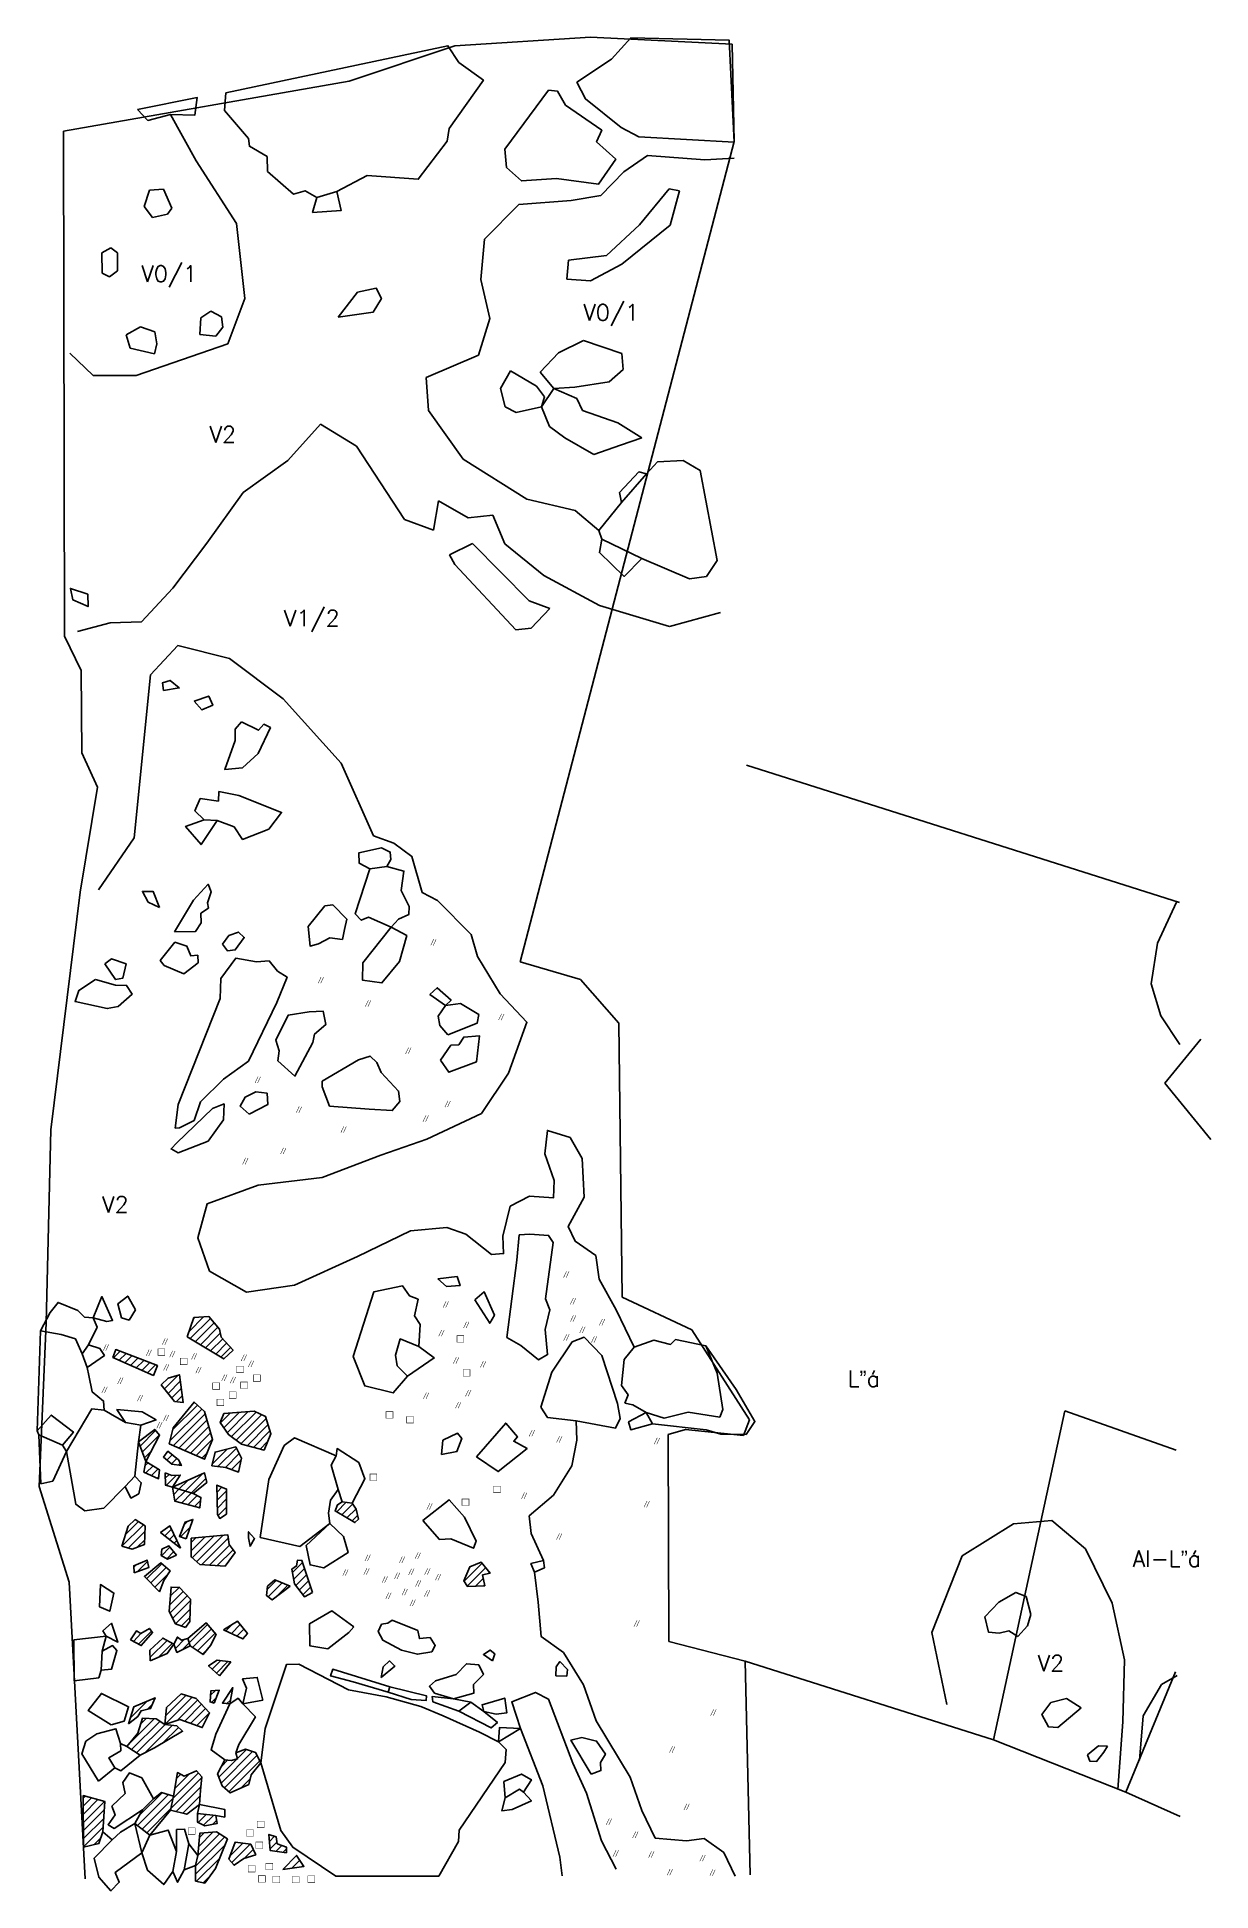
# Model space of a CAD drawing. Header units: metres. Extents: x 3.84 to 6.37, y -19.03 to -15.03.
import ezdxf

# ---------------------------------------------------------------- set-up
doc = ezdxf.new("R2010")
doc.units = ezdxf.units.M
doc.header["$LTSCALE"] = 25
doc.header["$MEASUREMENT"] = 0
doc.linetypes.add('GESTRICHELT', pattern=[0.75, 0.5, -0.25])
doc.linetypes.add('STRICHPUNKTX2', pattern=[2, 1, -0.5, 0, -0.5])
doc.layers.get('0').update_dxf_attribs({"linetype": 'CONTINUOUS'})
for name, color, linetype in [('BEFUND', 1, 'CONTINUOUS'), ('BEFUND_UNSICHER', 1, 'GESTRICHELT'), ('BEFUNDSCHRAFF', 1, 'CONTINUOUS'), ('FEUER', 1, 'CONTINUOUS'), ('GRABUNGSGRENZE', 3, 'STRICHPUNKTX2'), ('STEINE', 4, 'CONTINUOUS')]:
    doc.layers.add(name, color=color, linetype=linetype)
doc.styles.get("Standard").update_dxf_attribs({"font": 'txt.shx'})

# ---------------------------------------------------------------- blocks, each defined once
blk = doc.blocks.new('*X3')
at = {"color": 0}
for p, q in [((416.84, -1782.26), (419.95, -1779.16)), ((417.04, -1783.83), (421.42, -1779.45)), ((417.75, -1779.59), (418.06, -1779.28)), ((418.14, -1784.5), (422.23, -1780.4)), ((419.25, -1785.16), (423.05, -1781.36)), ((420.35, -1785.82), (423.55, -1782.62)), ((400.55, -1787.95), (401.94, -1786.56)), ((401.77, -1788.49), (403.22, -1787.05)), ((421.45, -1786.49), (424.06, -1783.88)), ((422.56, -1787.15), (424.9, -1784.81)), ((423.66, -1787.81), (425.75, -1785.73)), ((402.99, -1789.04), (404.49, -1787.54)), ((404.21, -1789.59), (405.77, -1788.03)), ((405.43, -1790.13), (407.05, -1788.52)), ((406.65, -1790.68), (408.33, -1789.01)), ((407.88, -1791.23), (409.6, -1789.5)), ((409.1, -1791.77), (409.14, -1791.73)), ((411.5, -1794.67), (414.49, -1791.69)), ((412.3, -1795.64), (414.91, -1793.03)), ((413.09, -1796.62), (415.13, -1794.58)), ((412.72, -1805.83), (419.54, -1799.01)), ((413.27, -1803.51), (418.61, -1798.17)), ((414.07, -1797.41), (415.35, -1796.13)), ((413.44, -1806.87), (420.28, -1800.04)), ((414.67, -1807.41), (420.67, -1801.41)), ((415.9, -1807.96), (421.07, -1802.78)), ((423.6, -1802.01), (425.78, -1799.84)), ((424.31, -1803.07), (427.69, -1799.7)), ((425.02, -1804.13), (429.59, -1799.56)), ((425.92, -1805), (431.25, -1799.67)), ((426.94, -1805.75), (432.47, -1800.22)), ((427.95, -1806.5), (433.41, -1801.05)), ((429.31, -1806.92), (433.83, -1802.39)), ((406.24, -1807), (409.61, -1803.63)), ((406.74, -1808.27), (410.44, -1804.57)), ((417.12, -1808.5), (421.47, -1804.15)), ((418.35, -1809.04), (421.87, -1805.52)), ((430.71, -1807.28), (434.26, -1803.74)), ((432.12, -1807.64), (433.76, -1806)), ((407.23, -1809.55), (408.67, -1808.11)), ((407.36, -1811.19), (407.97, -1810.58)), ((412.05, -1810.03), (413.2, -1808.88)), ((413, -1810.85), (414.17, -1809.68)), ((414.5, -1811.12), (414.91, -1810.71)), ((419.58, -1809.58), (420.72, -1808.44)), ((421.77, -1810.92), (425.06, -1807.63)), ((422.38, -1808.54), (422.69, -1808.24)), ((423.05, -1811.41), (427.01, -1807.45)), ((424.64, -1811.59), (427.6, -1808.62)), ((425.94, -1812.05), (428.02, -1809.98)), ((407.51, -1812.8), (409.06, -1811.25)), ((408.73, -1813.35), (410.16, -1811.92)), ((409.95, -1813.9), (410.29, -1813.56)), ((411.69, -1813.93), (412.51, -1813.11)), ((411.93, -1815.46), (414.08, -1813.3)), ((414.64, -1816.28), (416.52, -1814.4)), ((415.99, -1816.7), (419.7, -1812.99)), ((417.34, -1817.11), (420.44, -1814.02)), ((427.23, -1812.53), (427.52, -1812.24)), ((413.25, -1815.9), (413.29, -1815.87)), ((413.29, -1815.87), (413.34, -1815.81)), ((413.51, -1817.41), (414.64, -1816.28)), ((413.78, -1818.91), (415.99, -1816.7)), ((415.18, -1819.28), (417.34, -1817.11)), ((416.58, -1819.65), (418.56, -1817.67)), ((417.97, -1820.02), (419.29, -1818.7)), ((422.84, -1816.92), (423.89, -1815.87)), ((422.87, -1818.65), (424.9, -1816.63)), ((422.91, -1820.39), (424.89, -1818.41)), ((423.08, -1821.99), (424.88, -1820.19)), ((448.64, -1821.18), (450.69, -1819.13)), ((449.75, -1821.83), (452.12, -1819.47)), ((450.86, -1822.49), (452.82, -1820.53)), ((451.97, -1823.15), (453.16, -1821.96)), ((402.33, -1828.59), (406.96, -1823.96)), ((403.15, -1826.01), (405.88, -1823.27)), ((403.69, -1829), (407.32, -1825.37)), ((411.61, -1826.38), (413.05, -1824.94)), ((412.6, -1827.16), (413.61, -1826.15)), ((414.96, -1826.56), (417.09, -1824.44)), ((415.72, -1824.04), (416.54, -1823.22)), ((417.26, -1829.57), (420.21, -1826.62)), ((417.28, -1827.78), (418.26, -1826.8)), ((417.48, -1831.11), (422.16, -1826.44)), ((418.43, -1831.93), (424.11, -1826.26)), ((419.57, -1832.56), (425.27, -1826.87)), ((405.63, -1828.83), (407.25, -1827.21)), ((410.89, -1830.64), (412.7, -1828.83)), ((412.01, -1831.29), (413.49, -1829.81)), ((413.58, -1827.95), (414.17, -1827.36)), ((414.57, -1828.73), (414.73, -1828.56)), ((421.23, -1832.67), (425.53, -1828.37)), ((422.9, -1832.77), (426.3, -1829.37)), ((404.9, -1833.09), (405.38, -1832.61)), ((405.71, -1834.06), (407.85, -1831.91)), ((407.66, -1835.64), (410.93, -1832.36)), ((408.54, -1836.52), (411.89, -1833.17)), ((409.43, -1837.4), (412.32, -1834.52)), ((424.56, -1832.88), (424.66, -1832.78)), ((439.11, -1834.24), (441.26, -1832.08)), ((439.36, -1835.76), (441.71, -1833.41)), ((439.8, -1837.09), (442.15, -1834.73)), ((476.1, -1836.14), (479.98, -1832.26)), ((476.8, -1837.21), (480.76, -1833.25)), ((477.23, -1833.24), (477.55, -1832.93)), ((481.24, -1834.54), (481.54, -1834.23)), ((410.32, -1838.28), (410.6, -1838)), ((412.61, -1841.29), (415.56, -1838.34)), ((412.77, -1839.36), (414.66, -1837.48)), ((412.93, -1837.43), (412.98, -1837.39)), ((433.64, -1837.94), (435.61, -1835.97)), ((433.85, -1839.5), (436.87, -1836.48)), ((435.62, -1839.5), (438.13, -1836.99)), ((440.58, -1838.08), (442.6, -1836.05)), ((441.35, -1839.07), (443.04, -1837.38)), ((478.58, -1837.19), (480.24, -1835.53)), ((480.4, -1837.14), (480.56, -1836.98)), ((412.66, -1843.01), (416.41, -1839.26)), ((413.27, -1844.17), (417.11, -1840.33)), ((413.88, -1845.33), (417.06, -1842.15)), ((405.94, -1849.73), (408.75, -1846.92)), ((415.19, -1845.78), (417, -1843.97)), ((416.83, -1849.45), (420.8, -1845.47)), ((417.58, -1850.47), (421.62, -1846.42)), ((424.73, -1846.85), (426.05, -1845.53)), ((425.93, -1847.42), (427.84, -1845.51)), ((427.13, -1847.99), (428.63, -1846.48)), ((404.8, -1849.11), (406.52, -1847.38)), ((408.42, -1852.55), (412.07, -1848.9)), ((410.2, -1852.54), (413.21, -1849.53)), ((413.87, -1850.64), (415.85, -1848.66)), ((414.01, -1848.73), (414.45, -1848.29)), ((415.36, -1850.92), (416.83, -1849.45)), ((418.64, -1851.18), (422.44, -1847.37)), ((419.7, -1851.88), (420.9, -1850.68)), ((428.33, -1848.55), (429.17, -1847.72)), ((421.79, -1855.09), (423.6, -1853.28)), ((422.71, -1855.94), (425.18, -1853.47)), ((404.18, -1865.64), (407.77, -1862.04)), ((407.8, -1863.78), (408.95, -1862.63)), ((411.66, -1866.99), (417.47, -1861.18)), ((411.79, -1865.1), (416.12, -1860.77)), ((414.3, -1866.12), (418.64, -1861.78)), ((415.87, -1866.32), (419.5, -1862.69)), ((421.46, -1860.73), (422.48, -1859.71)), ((421.7, -1862.26), (422.71, -1861.25)), ((424.96, -1862.53), (425.72, -1861.77)), ((425.38, -1860.34), (426.13, -1859.59)), ((403.84, -1871.27), (409.29, -1865.82)), ((404.42, -1872.47), (410.52, -1866.36)), ((405.5, -1873.15), (411.63, -1867.02)), ((406.38, -1866.96), (407.64, -1865.71)), ((417.16, -1866.79), (420.35, -1863.6)), ((418.46, -1867.27), (421.21, -1864.51)), ((407.25, -1873.17), (413.21, -1867.21)), ((411.16, -1871.03), (414.53, -1867.66)), ((423.24, -1878.4), (427.13, -1874.5)), ((423.74, -1879.66), (430.52, -1872.88)), ((423.8, -1876.07), (425.12, -1874.74)), ((424.46, -1880.7), (431.46, -1873.71)), ((425.41, -1881.53), (432.05, -1874.89)), ((427.25, -1874.38), (429.19, -1872.44)), ((412.91, -1885.18), (419.52, -1878.57)), ((413.35, -1882.98), (418.83, -1877.5)), ((413.72, -1880.84), (416.89, -1877.67)), ((414.08, -1878.72), (415.02, -1877.78)), ((427.94, -1880.77), (430.03, -1878.67)), ((394, -1882.88), (394.4, -1882.49)), ((394.01, -1884.64), (395.78, -1882.87)), ((405.7, -1888.86), (412.39, -1882.17)), ((406.02, -1886.77), (411.02, -1881.77)), ((406.7, -1889.63), (413.35, -1882.98)), ((414.03, -1885.84), (419.36, -1880.5)), ((415.44, -1886.19), (419.22, -1882.41)), ((394.03, -1886.39), (397.17, -1883.25)), ((394.04, -1888.15), (398.56, -1883.62)), ((394.05, -1889.91), (398.53, -1885.43)), ((407.71, -1890.39), (412.91, -1885.18)), ((418.64, -1886.53), (418.89, -1886.27)), ((418.77, -1888.16), (420.48, -1886.46)), ((419.95, -1888.75), (422.07, -1886.64)), ((394.06, -1891.66), (398.41, -1887.31)), ((394.07, -1893.42), (398.3, -1889.19)), ((418.72, -1895.29), (423.4, -1890.61)), ((418.9, -1893.34), (422.02, -1890.22)), ((419.08, -1891.39), (420.08, -1890.39)), ((421.91, -1888.56), (422.75, -1887.72)), ((396.28, -1892.98), (397.8, -1891.45)), ((418.21, -1897.56), (424.46, -1891.32)), ((418.22, -1899.33), (424.58, -1892.96)), ((425.61, -1895.47), (428.44, -1892.64)), ((426.03, -1896.81), (430.02, -1892.83)), ((426.68, -1892.63), (426.86, -1892.45)), ((428.68, -1895.94), (430.64, -1893.98)), ((434.14, -1892.24), (435.24, -1891.14)), ((434.27, -1893.88), (435.75, -1892.4)), ((435.52, -1894.4), (436.79, -1893.12)), ((437.05, -1894.64), (437.8, -1893.88)), ((418.45, -1900.86), (423.42, -1895.89)), ((438.95, -1898.04), (440.69, -1896.3)), ((441.03, -1897.73), (441.39, -1897.36)), ((419.89, -1901.19), (421.3, -1899.78))]:
    blk.add_line(p, q, dxfattribs=at)
blk = doc.blocks.new('RL')
at = {"layer": 'FEUER', "const_width": 0.1}
blk.add_lwpolyline([(0, -1.4), (0, 0), (1.5, 0), (1.5, -1.4), (0, -1.4)], dxfattribs=at)
blk = doc.blocks.new('HK')
at = {"layer": 'FEUER', "const_width": 0.1}
for points in [[(-0.66, -1.37), (0, 0)], [(0.52, -0.03), (-0.1, -1.37)]]:
    blk.add_lwpolyline(points, dxfattribs=at)

msp = doc.modelspace()

# ---------------------------------------------------------------- linework, layer by layer
at = {"layer": 'BEFUND'}
for points in [[(5.128, -17.857), (5.0887, -17.7761), (5.0524, -17.71), (5.0451, -17.6591), (5.0003, -17.6282), (4.9854, -17.5961), (5.0199, -17.5329), (5.0156, -17.45), (4.9896, -17.4042), (4.9407, -17.3891), (4.9352, -17.4395), (4.9552, -17.4975), (4.9542, -17.5346), (4.9023, -17.5312), (4.8606, -17.5526), (4.8445, -17.6173), (4.8461, -17.655), (4.8201, -17.6566), (4.7645, -17.6129), (4.7238, -17.5983), (4.6454, -17.6061), (4.531, -17.6613), (4.3957, -17.7232), (4.2919, -17.7382), (4.2119, -17.6926), (4.1867, -17.6208), (4.2069, -17.5475), (4.3173, -17.507), (4.4552, -17.4909), (4.5814, -17.4428), (4.6811, -17.408), (4.7986, -17.3527), (4.8569, -17.2661), (4.8964, -17.156), (4.8387, -17.095), (4.7902, -17.0142), (4.7763, -16.9669), (4.7034, -16.8932), (4.6707, -16.876), (4.6487, -16.7982), (4.6099, -16.7698), (4.5656, -16.7536)], [(6.304, -17.2038), (6.2632, -17.1423), (6.2427, -17.0731), (6.2562, -16.9855), (6.2967, -16.8973)], [(5.1676, -18.0223), (5.2827, -18.0348), (5.3143, -18.0444), (5.3692, -18.0448), (5.388, -18.0173), (5.3476, -17.9481), (5.2823, -17.8541)], [(4.932, -18.3166), (4.906, -18.2586), (4.9013, -18.2205), (4.9536, -18.176), (4.9932, -18.1123), (5.0043, -18.0573), (5.0026, -18.0156)], [(6.1702, -18.8107), (6.1811, -18.6646), (6.1848, -18.5312), (6.1581, -18.4091), (6.1008, -18.2916), (6.0279, -18.2302)], [(5.3454, -18.9978), (5.3208, -18.9465), (5.2785, -18.916), (5.2404, -18.9212), (5.1731, -18.9152), (5.1445, -18.8562), (5.1189, -18.784), (5.0458, -18.6625), (5.0187, -18.5847), (4.9752, -18.5155), (4.9273, -18.481), (4.921, -18.4067), (4.9128, -18.3416)], [(6.2174, -18.7475), (6.2253, -18.6517), (6.2649, -18.5845), (6.2984, -18.565)]]:
    msp.add_lwpolyline(points, dxfattribs=at)
at = {"layer": 'BEFUND_UNSICHER', "flags": 128}
for points in [[(3.9112, -15.713), (3.9612, -15.7612), (4.0538, -15.7615), (4.2517, -15.6929), (4.2881, -15.5955), (4.2705, -15.4337), (4.1836, -15.2985), (4.1279, -15.1983)], [(5.0513, -16.0953), (5.0008, -16.0526), (4.8964, -16.0279), (4.7588, -15.9417), (4.6842, -15.837), (4.679, -15.7657), (4.7924, -15.7176), (4.8166, -15.6381), (4.7971, -15.5542), (4.805, -15.4671), (4.8792, -15.3921), (4.9917, -15.3837), (5.0558, -15.3729), (5.1056, -15.3219), (5.1564, -15.2866), (5.2801, -15.296), (5.3433, -15.2928)], [(4.0713, -15.397), (4.083, -15.3618), (4.113, -15.3592), (4.1309, -15.4004), (4.1213, -15.4132), (4.0892, -15.4204), (4.0713, -15.397)], [(5.0683, -15.5022), (5.1394, -15.4363), (5.2034, -15.3588), (5.2258, -15.3628), (5.2056, -15.4372), (5.1014, -15.5214), (5.0333, -15.5572), (4.9824, -15.5533), (4.9864, -15.5125), (5.0683, -15.5022)], [(3.981, -15.5407), (3.9804, -15.4965), (3.9997, -15.4857), (4.014, -15.4969), (4.0136, -15.5356), (3.9968, -15.5483), (3.981, -15.5407)], [(4.1916, -15.6731), (4.1935, -15.6365), (4.2149, -15.6227), (4.2383, -15.6349), (4.2409, -15.6567), (4.2262, -15.6761), (4.1916, -15.6731)], [(4.041, -15.7025), (4.0327, -15.6735), (4.0633, -15.6566), (4.0943, -15.6672), (4.0985, -15.6932), (4.0934, -15.7146), (4.041, -15.7025)], [(4.9544, -15.789), (4.9253, -15.754), (4.9644, -15.7121), (5.0183, -15.6855), (5.1014, -15.7139), (5.104, -15.7485), (5.074, -15.7745), (5.0002, -15.7864), (4.9544, -15.789)], [(4.8496, -15.8285), (4.8394, -15.7893), (4.8612, -15.7511), (4.9172, -15.7845), (4.9341, -15.8069), (4.928, -15.8288), (4.8736, -15.8411), (4.8496, -15.8285)], [(4.9449, -15.8715), (4.928, -15.8288), (4.9544, -15.789), (5.0038, -15.8108), (5.0161, -15.8367), (5.0925, -15.8636), (5.144, -15.8955), (5.0982, -15.9114), (5.0408, -15.9319), (4.9781, -15.8959), (4.9449, -15.8715)], [(3.9278, -16.3136), (3.998, -16.2946), (4.0657, -16.2924), (4.1332, -16.2195), (4.2068, -16.1231), (4.2845, -16.0135), (4.381, -15.9446), (4.4516, -15.866), (4.5291, -15.9137), (4.6323, -16.0718), (4.695, -16.095), (4.706, -16.0314), (4.7697, -16.0679), (4.8232, -16.0622), (4.8488, -16.1242), (4.9329, -16.1923), (5.0527, -16.2572), (5.204, -16.3026), (5.3139, -16.2724)], [(4.7297, -16.1479), (4.7795, -16.1234), (4.9015, -16.2473), (4.9463, -16.2635), (4.9057, -16.3064), (4.8726, -16.31), (4.7409, -16.1688), (4.7297, -16.1479)], [(4.5656, -16.7536), (4.496, -16.5974), (4.371, -16.4582), (4.2552, -16.3714), (4.1437, -16.3437), (4.0848, -16.4064), (4.0499, -16.7583), (3.9728, -16.8704)], [(6.0279, -18.2302), (5.9459, -18.238), (5.8351, -18.307), (5.7693, -18.472), (5.8022, -18.6272)]]:
    msp.add_lwpolyline(points, dxfattribs=at)
at = {"layer": 'GRABUNGSGRENZE', "flags": 128}
for points in [[(3.9439, -19.0035), (3.9099, -18.3632), (3.8448, -18.1571), (3.8598, -17.8043), (3.8701, -17.3879), (3.9336, -16.8756), (3.9708, -16.649), (3.937, -16.5753), (3.9356, -16.3971), (3.8998, -16.3234), (3.8974, -15.234), (4.5136, -15.1262), (4.741, -15.0503), (5.0337, -15.0314), (5.3391, -15.047), (5.3437, -15.2567), (4.8818, -17.0257), (5.0117, -17.0636), (5.0944, -17.1581), (5.1018, -17.7491), (5.2522, -17.819), (5.3763, -18.0137), (5.3636, -18.0474), (5.2384, -18.0339), (5.2012, -18.0447), (5.2027, -18.4916), (5.3673, -18.534), (5.378, -18.9947)], [(5.9027, -18.7034), (6.0559, -17.9939), (6.2963, -18.0789)], [(5.3673, -18.534), (5.9027, -18.7034), (6.1875, -18.8163), (6.3047, -18.8689)]]:
    msp.add_lwpolyline(points, dxfattribs=at)
at = {"layer": 'GRABUNGSGRENZE'}
for points in [[(5.3696, -16.6016), (6.3034, -16.8978)], [(6.3498, -17.1925), (6.2722, -17.2873), (6.3712, -17.4088)], [(6.1875, -18.8163), (6.2948, -18.5569)]]:
    msp.add_lwpolyline(points, dxfattribs=at)
at = {"layer": 'STEINE'}
for points in [[(4.2474, -15.1517), (4.2445, -15.1899), (4.296, -15.2504), (4.2981, -15.2667), (4.3368, -15.289), (4.3374, -15.321), (4.393, -15.3703), (4.4184, -15.3626), (4.4439, -15.3773), (4.4867, -15.3645), (4.5522, -15.3297), (4.6622, -15.3381), (4.7247, -15.2555), (4.7287, -15.2285), (4.8028, -15.1245), (4.7497, -15.086), (4.7262, -15.0499), (4.2474, -15.1517)], [(5.3437, -15.2582), (5.138, -15.2465), (5.0998, -15.2262), (5.0228, -15.1648), (5.0044, -15.1287), (5.0786, -15.0791), (5.1207, -15.0332), (5.3325, -15.0378), (5.3437, -15.2582)], [(4.9428, -15.1456), (4.8489, -15.2731), (4.8526, -15.3128), (4.8847, -15.3417), (4.96, -15.3365), (5.0512, -15.3485), (5.0882, -15.2944), (5.0469, -15.2574), (5.058, -15.2324), (4.98, -15.1781), (4.9627, -15.1481), (4.9428, -15.1456)], [(4.0571, -15.1878), (4.0796, -15.2112), (4.1279, -15.1983), (4.1808, -15.1997), (4.1859, -15.162), (4.0571, -15.1878)], [(4.4439, -15.3773), (4.4343, -15.4094), (4.4959, -15.4057), (4.4867, -15.3645)], [(4.4898, -15.6353), (4.5314, -15.5818), (4.5716, -15.573), (4.5829, -15.5949), (4.5651, -15.6245), (4.4898, -15.6353)], [(5.3065, -16.1599), (5.2837, -16.195), (5.247, -16.1997), (5.1446, -16.1562), (5.058, -16.1141), (5.0513, -16.0953), (5.1006, -16.0351), (5.1544, -15.9734), (5.1782, -15.9474), (5.2332, -15.9442), (5.2699, -15.966), (5.3065, -16.1599)], [(5.1006, -16.0351), (5.1006, -16.0351), (5.0959, -16.0137), (5.1381, -15.9693), (5.1544, -15.9734)], [(5.1446, -16.1562), (5.106, -16.1944), (5.0529, -16.1431), (5.058, -16.1141)], [(3.95, -16.2326), (3.9506, -16.2596), (3.9174, -16.2449), (3.9123, -16.2205), (3.95, -16.2326)], [(4.1129, -16.4405), (4.1108, -16.4242), (4.1271, -16.4186), (4.1469, -16.4348), (4.1129, -16.4405)], [(4.1791, -16.4637), (4.2106, -16.4525), (4.2193, -16.4723), (4.1959, -16.4825), (4.1791, -16.4637)], [(4.2815, -16.5078), (4.2673, -16.5236), (4.2673, -16.5486), (4.2451, -16.6107), (4.2833, -16.6076), (4.3173, -16.5764), (4.3436, -16.5204), (4.3294, -16.5133), (4.3182, -16.5261), (4.2815, -16.5078)], [(4.2005, -16.7198), (4.1806, -16.6999), (4.1923, -16.6735), (4.2315, -16.679), (4.2325, -16.6586), (4.2752, -16.6672), (4.3675, -16.7036), (4.3401, -16.7398), (4.2836, -16.7618), (4.2652, -16.7344), (4.2285, -16.7212), (4.2005, -16.7198)], [(4.2285, -16.7212), (4.194, -16.7727), (4.1608, -16.7336), (4.2005, -16.7198)], [(4.5581, -16.8248), (4.5352, -16.8132), (4.5341, -16.7908), (4.583, -16.78), (4.6018, -16.7891), (4.6034, -16.8049), (4.5943, -16.8202)], [(4.6042, -16.951), (4.5548, -16.9292), (4.5395, -16.9359), (4.5263, -16.9221), (4.5581, -16.8248), (4.5943, -16.8202), (4.6314, -16.8298), (4.6254, -16.872), (4.6428, -16.9066), (4.6423, -16.9234), (4.62, -16.9336), (4.6042, -16.951)], [(4.1369, -16.9612), (4.178, -16.8929), (4.209, -16.8582), (4.2156, -16.875), (4.208, -16.8984), (4.2101, -16.9096), (4.1938, -16.9209), (4.1939, -16.9417), (4.1822, -16.9601), (4.1369, -16.9612)], [(4.1047, -16.9083), (4.0803, -16.8967), (4.0675, -16.8738), (4.0909, -16.8742), (4.1047, -16.9083)], [(4.5085, -16.9334), (4.4784, -16.9029), (4.4611, -16.905), (4.425, -16.9494), (4.4292, -16.9916), (4.4475, -16.987), (4.4714, -16.9742), (4.4989, -16.9772), (4.5029, -16.9558), (4.5085, -16.9334)], [(4.6042, -16.951), (4.5428, -17.028), (4.5419, -17.0652), (4.5841, -17.0712), (4.6217, -17.0253), (4.6373, -16.9692), (4.6042, -16.951)], [(4.106, -17.0229), (4.1375, -16.9836), (4.1635, -16.9922), (4.1722, -17.013), (4.1869, -17.0115), (4.188, -17.0278), (4.157, -17.0518), (4.1147, -17.0335), (4.106, -17.0229)], [(4.2403, -16.9874), (4.251, -17.0017), (4.2678, -17.0001), (4.2871, -16.9731), (4.2744, -16.9614), (4.254, -16.9691), (4.2403, -16.9874)], [(3.9869, -17.0297), (4.0006, -17.0195), (4.0322, -17.0302), (4.0251, -17.0612), (4.0099, -17.0638), (3.9869, -17.0297)], [(4.1384, -17.3847), (4.1449, -17.3333), (4.235, -17.1045), (4.2364, -17.0618), (4.2689, -17.0179), (4.3137, -17.0255), (4.3407, -17.0234), (4.3586, -17.0457), (4.3795, -17.0584), (4.3577, -17.1134), (4.2964, -17.2398), (4.2425, -17.2786), (4.1927, -17.3276), (4.1791, -17.3678), (4.1475, -17.3837), (4.1384, -17.3847)], [(3.9666, -17.0639), (3.9305, -17.0874), (3.9224, -17.1113), (3.9917, -17.1265), (4.0156, -17.1218), (4.0456, -17.0953), (4.0333, -17.0765), (4.0099, -17.076), (3.9666, -17.0639)], [(4.7212, -17.1197), (4.6875, -17.0959), (4.7033, -17.0816), (4.7329, -17.108), (4.7212, -17.1197)], [(4.3595, -17.2392), (4.3625, -17.2178), (4.3553, -17.1949), (4.3817, -17.1409), (4.427, -17.1336), (4.457, -17.132), (4.4627, -17.161), (4.4388, -17.1815), (4.4353, -17.1998), (4.3962, -17.2722), (4.3595, -17.2392)], [(4.7259, -17.1829), (4.7895, -17.1578), (4.793, -17.1394), (4.7532, -17.1156), (4.7212, -17.1197), (4.7049, -17.1427), (4.709, -17.163), (4.7259, -17.1829)], [(4.7102, -17.2374), (4.7326, -17.2052), (4.7494, -17.2047), (4.7605, -17.1879), (4.7941, -17.1852), (4.7881, -17.2413), (4.7281, -17.2638), (4.7102, -17.2374)], [(4.4553, -17.2827), (4.5336, -17.2372), (4.5585, -17.229), (4.5733, -17.2428), (4.582, -17.2646), (4.6198, -17.3043), (4.6224, -17.3272), (4.6061, -17.3465), (4.5562, -17.3436), (4.4712, -17.3367), (4.4548, -17.2949), (4.4553, -17.2827)], [(4.2976, -17.3543), (4.2783, -17.3366), (4.2889, -17.3172), (4.3118, -17.306), (4.3362, -17.309), (4.3378, -17.3334), (4.2976, -17.3543)], [(4.142, -17.4163), (4.1293, -17.429), (4.1446, -17.4377), (4.2092, -17.4126), (4.2422, -17.3662), (4.2436, -17.3321), (4.2187, -17.3423), (4.142, -17.4163)], [(4.8531, -17.8357), (4.8751, -17.6687), (4.8801, -17.6147), (4.903, -17.6131), (4.9432, -17.6156), (4.9534, -17.6308), (4.9369, -17.7525), (4.9456, -17.7764), (4.936, -17.8187), (4.9412, -17.8727), (4.9214, -17.8839), (4.8837, -17.8529), (4.8531, -17.8357)], [(4.7042, -17.7093), (4.7459, -17.7046), (4.7526, -17.7239), (4.7235, -17.7255), (4.7042, -17.7093)], [(3.9616, -17.7934), (3.9803, -17.7475), (4.0034, -17.7989), (3.9907, -17.801), (3.9616, -17.7934)], [(4.0527, -17.7759), (4.039, -17.7983), (4.0227, -17.7933), (4.0145, -17.7632), (4.0358, -17.7464), (4.0527, -17.7759)], [(4.639, -17.9192), (4.6085, -17.9554), (4.5469, -17.9402), (4.5218, -17.8767), (4.5668, -17.7371), (4.6283, -17.7242), (4.6432, -17.7461), (4.662, -17.7532), (4.6539, -17.7893), (4.6667, -17.8081), (4.6638, -17.8555)], [(4.7842, -17.7544), (4.8045, -17.7376), (4.8265, -17.7874), (4.8164, -17.8052), (4.7842, -17.7544)], [(3.8476, -17.8217), (3.8689, -17.7819), (3.8857, -17.76), (3.9285, -17.7777), (3.9428, -17.7919), (3.9616, -17.7934), (3.9698, -17.8137), (3.9511, -17.852), (3.9379, -17.8708)], [(4.1643, -17.8347), (4.1785, -17.7929), (4.2111, -17.7908), (4.234, -17.8177), (4.2371, -17.835), (4.2631, -17.8635), (4.2428, -17.8819), (4.1643, -17.8347)], [(3.8476, -17.8217), (3.8405, -18.037)], [(3.985, -17.9924), (3.9839, -17.9731), (3.9594, -17.9533), (3.9522, -17.9181), (3.9486, -17.9003), (3.9379, -17.8708), (3.923, -17.8388), (3.8925, -17.8292), (3.8476, -17.8217)], [(3.9511, -17.852), (3.976, -17.8595), (3.9857, -17.8743), (3.9486, -17.9003)], [(4.0912, -17.9178), (4.0041, -17.8788), (4.0101, -17.862), (4.0998, -17.8964), (4.0912, -17.9178)], [(4.639, -17.9192), (4.617, -17.8968), (4.6129, -17.8739), (4.6235, -17.8388), (4.6638, -17.8555), (4.6969, -17.8798), (4.639, -17.9192)], [(4.9262, -17.9862), (4.9505, -17.9103), (4.9941, -17.8451), (5.0201, -17.8353), (5.0578, -17.8744), (5.0916, -17.9782), (5.0978, -18.0103), (5.0872, -18.0317), (5.0026, -18.0156), (4.941, -18.0086), (4.9262, -17.9862)], [(5.1079, -17.9772), (5.1145, -17.9593), (5.1007, -17.939), (5.1062, -17.883), (5.128, -17.857), (5.1702, -17.8416), (5.2059, -17.8507), (5.2171, -17.8405), (5.2823, -17.8541), (5.3068, -17.9126), (5.3192, -17.991), (5.3121, -18.0078), (5.2439, -17.9972), (5.1925, -18.0096), (5.1533, -17.9974), (5.1247, -17.9807), (5.1079, -17.9772)], [(4.1371, -17.9737), (4.108, -17.9382), (4.1228, -17.9234), (4.1472, -17.9162), (4.1555, -17.9757), (4.1371, -17.9737)], [(3.9037, -18.0817), (3.9238, -18.1956), (3.9437, -18.2099), (3.9844, -18.2037), (4.0301, -18.1572), (4.051, -18.1348), (4.0589, -18.061), (4.0639, -18.0248), (4.0308, -18.0188), (3.985, -17.9924), (3.9585, -17.9899), (3.9037, -18.0817)], [(4.1256, -18.0649), (4.1337, -18.0308), (4.1789, -17.9752), (4.2013, -17.9955), (4.2188, -18.0555), (4.2016, -18.0983), (4.1256, -18.0649)], [(3.8955, -18.0679), (3.9189, -18.0399), (3.871, -18.0033), (3.8405, -18.037), (3.8441, -18.0457)], [(4.0308, -18.0188), (4.0125, -17.9913), (4.0669, -17.9963), (4.097, -18.0135), (4.0639, -18.0248)], [(4.2431, -17.9995), (4.2355, -18.0193), (4.2529, -18.0453), (4.2809, -18.0661), (4.3298, -18.0787), (4.3445, -18.0435), (4.3327, -18.0059), (4.3082, -17.9947), (4.2431, -17.9995)], [(4.788, -18.0929), (4.851, -18.0205), (4.876, -18.05), (4.8683, -18.0597), (4.8969, -18.0749), (4.8344, -18.1249), (4.788, -18.0929)], [(5.1533, -17.9974), (5.1157, -18.0174), (5.1203, -18.0347), (5.1676, -18.0223), (5.1533, -17.9974)], [(3.8484, -18.1515), (3.8743, -18.1454), (3.9037, -18.0817), (3.8955, -18.0679), (3.8441, -18.0457), (3.8484, -18.1515)], [(4.0589, -18.061), (4.094, -18.0339), (4.1047, -18.0461), (4.0753, -18.1032), (4.0589, -18.061)], [(4.3216, -18.2671), (4.3401, -18.1423), (4.373, -18.0689), (4.3954, -18.0521), (4.4856, -18.0911), (4.4744, -18.1114), (4.4898, -18.1633), (4.4731, -18.1868), (4.4691, -18.2148), (4.4717, -18.2372), (4.4066, -18.2862), (4.3216, -18.2671)], [(4.7126, -18.0885), (4.7156, -18.0575), (4.7466, -18.0421), (4.7563, -18.0533), (4.7457, -18.0818), (4.7126, -18.0885)], [(4.0753, -18.1032), (4.0708, -18.1261), (4.1024, -18.1403), (4.1044, -18.1209), (4.0753, -18.1032)], [(4.1456, -18.1), (4.1517, -18.1122), (4.1308, -18.1092), (4.113, -18.0939), (4.1226, -18.0812), (4.1456, -18.1)], [(4.2169, -18.1125), (4.2244, -18.083), (4.2687, -18.0717), (4.281, -18.0961), (4.2744, -18.1261), (4.2474, -18.116), (4.2169, -18.1125)], [(4.4856, -18.0911), (4.4871, -18.0753), (4.5345, -18.1057), (4.5473, -18.1403), (4.5199, -18.1928), (4.4985, -18.1903), (4.4898, -18.1633)], [(4.0301, -18.1572), (4.0429, -18.1821), (4.0602, -18.1729), (4.0652, -18.149), (4.051, -18.1348)], [(4.1166, -18.1275), (4.1172, -18.154), (4.1325, -18.1585), (4.1492, -18.1325), (4.1309, -18.1336), (4.1166, -18.1275)], [(4.1325, -18.1585), (4.2016, -18.1278), (4.2062, -18.1482), (4.1768, -18.1722), (4.1325, -18.1585)], [(4.1325, -18.1585), (4.1376, -18.1891), (4.1911, -18.2032), (4.1936, -18.1808), (4.1768, -18.1722)], [(4.2293, -18.2174), (4.2282, -18.1542), (4.249, -18.1629), (4.2487, -18.2168), (4.2344, -18.226), (4.2293, -18.2174)], [(4.4985, -18.1903), (4.4879, -18.1964), (4.4828, -18.2097), (4.5256, -18.235), (4.5332, -18.2274), (4.5286, -18.206), (4.5199, -18.1928)], [(4.6722, -18.2306), (4.7286, -18.1857), (4.7623, -18.2233), (4.7869, -18.2747), (4.7813, -18.2905), (4.7324, -18.2697), (4.708, -18.2713), (4.6722, -18.2306)], [(4.0233, -18.286), (4.0457, -18.2926), (4.0722, -18.2819), (4.0736, -18.2421), (4.0522, -18.2285), (4.0369, -18.2427), (4.0233, -18.286)], [(4.1622, -18.27), (4.1475, -18.2649), (4.1596, -18.2343), (4.1764, -18.2282), (4.1622, -18.27)], [(4.1496, -18.2903), (4.1067, -18.2563), (4.127, -18.242), (4.1496, -18.2903)], [(4.1729, -18.2689), (4.1725, -18.3091), (4.1914, -18.3254), (4.2459, -18.3288), (4.2672, -18.2992), (4.2544, -18.2825), (4.2518, -18.2616), (4.1729, -18.2689)], [(4.2961, -18.2681), (4.2997, -18.2859), (4.3094, -18.2696), (4.2966, -18.2549), (4.2961, -18.2681)], [(4.4204, -18.2841), (4.4291, -18.3264), (4.4586, -18.3329), (4.511, -18.2997), (4.5008, -18.2651), (4.4717, -18.2372), (4.4204, -18.2841)], [(4.1409, -18.3056), (4.1216, -18.3138), (4.1078, -18.3057), (4.1093, -18.2925), (4.1246, -18.2853), (4.1409, -18.3056)], [(4.0499, -18.343), (4.0488, -18.3282), (4.0778, -18.316), (4.0814, -18.3322), (4.0499, -18.343)], [(4.1045, -18.3841), (4.0718, -18.3516), (4.1074, -18.322), (4.1273, -18.3388), (4.1136, -18.3602), (4.1045, -18.3841)], [(4.4343, -18.3854), (4.4113, -18.3167), (4.4016, -18.3163), (4.4001, -18.3285), (4.3899, -18.3351), (4.3951, -18.3672), (4.417, -18.3951), (4.4343, -18.3854)], [(4.8059, -18.3713), (4.7682, -18.3725), (4.7606, -18.3608), (4.7732, -18.3302), (4.7977, -18.32), (4.8171, -18.3443), (4.8008, -18.3479), (4.8059, -18.3713)], [(4.9341, -18.3329), (4.9128, -18.3416), (4.9051, -18.3233), (4.932, -18.3166), (4.9341, -18.3329)], [(3.9752, -18.417), (3.9772, -18.3686), (4.0062, -18.3869), (3.9971, -18.4261), (3.9752, -18.417)], [(4.1606, -18.4609), (4.1387, -18.4533), (4.1249, -18.4268), (4.1294, -18.3739), (4.1477, -18.3749), (4.1712, -18.4003), (4.1698, -18.4486), (4.1606, -18.4609)], [(4.3859, -18.3718), (4.3533, -18.3586), (4.3371, -18.3724), (4.3351, -18.3923), (4.3473, -18.4019), (4.3859, -18.3718)], [(5.9551, -18.4803), (5.9358, -18.4681), (5.9144, -18.4737), (5.8915, -18.4713), (5.8838, -18.4382), (5.9142, -18.4066), (5.9503, -18.3856), (5.9728, -18.3947), (5.983, -18.4334), (5.9759, -18.4573), (5.9551, -18.4803)], [(4.5236, -18.4595), (4.4757, -18.4255), (4.4279, -18.4531), (4.4285, -18.5005), (4.4672, -18.507), (4.5124, -18.4718), (4.5236, -18.4595)], [(3.9891, -18.4796), (3.9825, -18.4684), (4.0008, -18.452), (4.0146, -18.4927), (3.9891, -18.4796)], [(4.0416, -18.4876), (4.0548, -18.4687), (4.0644, -18.4743), (4.0827, -18.4631), (4.0894, -18.4717), (4.065, -18.5003), (4.0416, -18.4876)], [(4.1704, -18.501), (4.1984, -18.5198), (4.2142, -18.5004), (4.2263, -18.476), (4.2049, -18.4511), (4.1653, -18.4848)], [(4.2426, -18.4663), (4.2726, -18.4479), (4.294, -18.4743), (4.2844, -18.486), (4.2426, -18.4663)], [(4.5831, -18.4538), (4.5755, -18.4701), (4.5858, -18.4889), (4.6265, -18.5102), (4.6607, -18.5188), (4.6912, -18.5136), (4.6988, -18.5004), (4.6876, -18.4831), (4.6647, -18.4852), (4.661, -18.4679), (4.606, -18.4451), (4.5964, -18.4517), (4.5831, -18.4538)], [(3.9201, -18.5764), (3.9735, -18.5697), (3.9786, -18.5534), (3.981, -18.5122), (3.9891, -18.4796), (3.9199, -18.4879), (3.9201, -18.5764)], [(3.9786, -18.5534), (4.001, -18.5508), (4.0126, -18.5111), (4.0034, -18.5004), (3.981, -18.5122)], [(4.0844, -18.5328), (4.0839, -18.5099), (4.1113, -18.4839), (4.1352, -18.4971), (4.121, -18.5174), (4.0844, -18.5328)], [(4.1352, -18.4971), (4.1419, -18.5149), (4.1704, -18.501), (4.1653, -18.4848), (4.152, -18.4884), (4.1429, -18.4818), (4.1352, -18.4971)], [(4.8221, -18.5332), (4.8027, -18.5195), (4.8174, -18.5098), (4.8271, -18.5179), (4.8221, -18.5332)], [(4.2337, -18.5656), (4.2102, -18.5437), (4.229, -18.532), (4.258, -18.5355), (4.2337, -18.5656)], [(4.7065, -18.9972), (4.4846, -18.9977), (4.3918, -18.9353), (4.3662, -18.8987), (4.3226, -18.7532), (4.3322, -18.6789), (4.3782, -18.5413), (4.4046, -18.5402), (4.5122, -18.5955), (4.5932, -18.6111), (4.668, -18.6318), (4.7159, -18.6515), (4.7944, -18.687), (4.8352, -18.7078), (4.8515, -18.7245), (4.8495, -18.7525), (4.7506, -18.8984), (4.7491, -18.9228), (4.7065, -18.9972)], [(4.5824, -18.5694), (4.5869, -18.5464), (4.6001, -18.5332), (4.6118, -18.5444), (4.5824, -18.5694)], [(4.7382, -18.6153), (4.6975, -18.6027), (4.6863, -18.588), (4.6995, -18.5762), (4.7442, -18.5624), (4.7661, -18.5394), (4.7926, -18.5419), (4.8028, -18.5623), (4.7814, -18.5842), (4.782, -18.603), (4.7382, -18.6153)], [(4.9591, -18.5655), (4.9825, -18.5659), (4.984, -18.5517), (4.9677, -18.5349), (4.9595, -18.5461), (4.9591, -18.5655)], [(4.2842, -18.6255), (4.2917, -18.5924), (4.2836, -18.5721), (4.3151, -18.5689), (4.3269, -18.6178), (4.2842, -18.6255)], [(4.6012, -18.5892), (4.478, -18.5513), (4.4734, -18.5655), (4.5218, -18.5782), (4.5977, -18.6004)], [(4.6012, -18.5892), (4.5977, -18.6004), (4.6471, -18.6166), (4.6792, -18.619), (4.6802, -18.6089), (4.6012, -18.5892)], [(4.0002, -18.6715), (4.0282, -18.6632), (4.0378, -18.6322), (3.9792, -18.6033), (3.9503, -18.64), (4.0002, -18.6715)], [(4.0379, -18.6693), (4.049, -18.6321), (4.0953, -18.6132), (4.0852, -18.6361), (4.0648, -18.6408), (4.0577, -18.653), (4.0379, -18.6693)], [(4.1158, -18.6702), (4.1198, -18.6335), (4.1508, -18.6044), (4.1834, -18.6145), (4.2124, -18.6455), (4.1967, -18.6771), (4.1483, -18.6594), (4.1158, -18.6702)], [(4.2226, -18.6241), (4.2332, -18.5966), (4.2154, -18.5977), (4.2134, -18.6216), (4.2226, -18.6241)], [(4.2691, -18.7314), (4.2727, -18.7447), (4.259, -18.7483), (4.2453, -18.7468), (4.2157, -18.7254), (4.2258, -18.6913), (4.2557, -18.6261), (4.274, -18.6138), (4.2842, -18.6255), (4.3112, -18.654), (4.2757, -18.7136), (4.2691, -18.7314)], [(4.2557, -18.6261), (4.2399, -18.6241), (4.2622, -18.5909), (4.2557, -18.6261)], [(4.75, -18.6418), (4.7754, -18.6224), (4.7382, -18.6153), (4.6924, -18.6098), (4.694, -18.6215), (4.75, -18.6418)], [(4.75, -18.6418), (4.8193, -18.6778), (4.833, -18.666), (4.804, -18.6422), (4.7754, -18.6224)], [(4.804, -18.6422), (4.7999, -18.6279), (4.8487, -18.6136), (4.8529, -18.6456), (4.8305, -18.6482), (4.804, -18.6422)], [(4.9722, -18.9971), (4.9676, -18.9564), (4.9306, -18.8028), (4.8825, -18.6792), (4.864, -18.6212), (4.9149, -18.6012), (4.9434, -18.6159), (4.9956, -18.7537), (5.0253, -18.8183), (5.0576, -18.9216), (5.0888, -18.9821)], [(6.0914, -18.6347), (6.0598, -18.6144), (6.0262, -18.6227), (6.0069, -18.6492), (6.0207, -18.6751), (6.0411, -18.6766), (6.0914, -18.6347)], [(4.0339, -18.7182), (4.0578, -18.6891), (4.0679, -18.6565), (4.0969, -18.6585), (4.1158, -18.6702), (4.1417, -18.6732), (4.154, -18.6849), (4.0935, -18.7211), (4.063, -18.7365)], [(3.973, -18.7927), (4.0081, -18.7641), (3.9953, -18.7422), (4.0207, -18.7269), (4.0202, -18.7111), (4.0104, -18.6796), (3.9692, -18.6904), (3.9458, -18.7067), (3.9372, -18.7337), (3.973, -18.7927)], [(4.8352, -18.7078), (4.8377, -18.6767), (4.8825, -18.6792), (4.8352, -18.7078)], [(5.0349, -18.7776), (4.9914, -18.7039), (5.0149, -18.6987), (5.0469, -18.7063), (5.0658, -18.7342), (5.0552, -18.7526), (5.0562, -18.7699), (5.0349, -18.7776)], [(4.0202, -18.7111), (4.0339, -18.7182), (4.063, -18.7365), (4.0213, -18.7707), (4.0081, -18.7641)], [(4.2453, -18.7468), (4.2295, -18.7768), (4.2398, -18.8028), (4.2571, -18.818), (4.2968, -18.7996), (4.3023, -18.7792), (4.3226, -18.7532), (4.3114, -18.7308), (4.29, -18.7238), (4.2691, -18.7314)], [(6.1481, -18.7171), (6.1287, -18.7166), (6.1054, -18.736), (6.1105, -18.7497), (6.1247, -18.7502), (6.1405, -18.7303), (6.1481, -18.7171)], [(4.0016, -18.8466), (4.0088, -18.8654), (3.9936, -18.8868), (4.0068, -18.8944), (4.0678, -18.8541), (4.0912, -18.8306), (4.0661, -18.7858), (4.0397, -18.7747), (4.0254, -18.7956), (4.0306, -18.819), (4.0016, -18.8466)], [(4.1284, -18.8555), (4.163, -18.864), (4.191, -18.8426), (4.193, -18.8131), (4.1954, -18.783), (4.1842, -18.7703), (4.1573, -18.7816), (4.143, -18.774), (4.1345, -18.8249)], [(4.8466, -18.7933), (4.8847, -18.7774), (4.9061, -18.7896), (4.8889, -18.8166)], [(3.9407, -18.9353), (3.9738, -18.9271), (3.9824, -18.9016), (3.9863, -18.8364), (3.94, -18.8238), (3.9407, -18.9353)], [(4.0678, -18.8541), (4.0511, -18.8841), (4.0837, -18.909), (4.1284, -18.8555), (4.1345, -18.8249), (4.109, -18.8173), (4.0912, -18.8306)], [(4.8889, -18.8166), (4.8802, -18.81), (4.8497, -18.8284), (4.8421, -18.8564), (4.865, -18.8538), (4.9062, -18.8349), (4.8889, -18.8166)], [(4.8497, -18.8284), (4.8466, -18.7933)], [(4.1865, -18.8625), (4.186, -18.8808), (4.2023, -18.8889), (4.2288, -18.8837), (4.2257, -18.8669)], [(4.191, -18.8426), (4.1865, -18.8625), (4.2257, -18.8669), (4.245, -18.87), (4.245, -18.8537), (4.191, -18.8426)], [(4.0511, -18.8841), (4.0665, -18.9472), (4.0091, -18.9896), (4.0178, -19.0105), (3.9995, -19.0293), (3.9735, -18.9994), (3.9637, -18.9587), (4.0023, -18.9189), (4.0201, -18.9025), (4.0511, -18.8841)], [(3.9824, -18.9016), (4.0023, -18.9189)], [(4.0837, -18.909), (4.0665, -18.9472), (4.0788, -18.9849), (4.1135, -19.0158), (4.1328, -18.9873), (4.1413, -18.944), (4.1234, -18.8982), (4.0837, -18.909)], [(4.1328, -18.9873), (4.1435, -19.0107), (4.1577, -18.9842), (4.1678, -18.9277), (4.158, -18.8961), (4.1412, -18.8972), (4.1413, -18.944)], [(4.1821, -18.9745), (4.1822, -19.0081), (4.2021, -19.0126), (4.2254, -18.981), (4.2507, -18.9173), (4.2273, -18.9016), (4.1916, -18.9047), (4.1872, -18.9531)], [(4.3781, -18.9475), (4.3429, -18.942), (4.3403, -18.9074), (4.3556, -18.9125), (4.3582, -18.9277), (4.378, -18.9348), (4.3781, -18.9475)], [(4.1577, -18.9842), (4.1821, -18.9745), (4.1872, -18.9531), (4.1678, -18.9277)], [(4.3119, -18.9518), (4.2865, -18.9595), (4.2651, -18.9738), (4.2539, -18.9606), (4.2675, -18.9244), (4.3011, -18.9284), (4.3119, -18.9518)], [(4.3705, -18.9832), (4.4, -18.9526), (4.4158, -18.9765), (4.3705, -18.9832)]]:
    msp.add_lwpolyline(points, dxfattribs=at)

# ---------------------------------------------------------------- block references
at = {"layer": 'FEUER'}
for name, p, xscale, yscale, zscale in [('HK', (4.6957, -16.9766), 0.01, 0.01, 0.01), ('HK', (4.4529, -17.0584), 0.01, 0.01, 0.01), ('HK', (4.5548, -17.1085), 0.01, 0.01, 0.01), ('HK', (4.842, -17.1378), 0.01, 0.01, 0.01), ('HK', (4.6416, -17.2103), 0.01, 0.01, 0.01), ('HK', (4.317, -17.2731), 0.01, 0.01, 0.01), ('HK', (4.4057, -17.3376), 0.01, 0.01, 0.01), ('HK', (4.7264, -17.3253), 0.01, 0.01, 0.01), ('HK', (4.5019, -17.3806), 0.01, 0.01, 0.01), ('HK', (4.6791, -17.3567), 0.01, 0.01, 0.01), ('HK', (4.3719, -17.4267), 0.01, 0.01, 0.01), ('HK', (4.2902, -17.4485), 0.01, 0.01, 0.01), ('HK', (4.9821, -17.693), 0.01, 0.01, 0.01), ('HK', (4.9967, -17.7506), 0.01, 0.01, 0.01), ('HK', (4.7224, -17.7576), 0.01, 0.01, 0.01), ('HK', (4.9969, -17.7879), 0.01, 0.01, 0.01), ('*X3', (0, 0), 0.01, 0.01, 0.01), ('HK', (4.713, -17.8194), 0.01, 0.01, 0.01), ('HK', (4.7665, -17.8018), 0.01, 0.01, 0.01), ('HK', (4.9823, -17.8289), 0.01, 0.01, 0.01), ('HK', (5.0169, -17.8124), 0.01, 0.01, 0.01), ('HK', (5.0592, -17.7958), 0.01, 0.01, 0.01), ('HK', (3.9897, -17.8505), 0.01, 0.01, 0.01), ('HK', (4.0822, -17.8618), 0.01, 0.01, 0.01), ('RL', (4.1011, -17.8602), 0.01, 0.01, 0.01), ('HK', (4.1169, -17.8376), 0.01, 0.01, 0.01), ('HK', (4.1328, -17.8646), 0.01, 0.01, 0.01), ('HK', (4.1799, -17.8695), 0.01, 0.01, 0.01), ('RL', (4.7457, -17.832), 0.01, 0.01, 0.01), ('HK', (5.0421, -17.8332), 0.01, 0.01, 0.01), ('HK', (4.1197, -17.8933), 0.01, 0.01, 0.01), ('RL', (4.1492, -17.8804), 0.01, 0.01, 0.01), ('HK', (4.1892, -17.8991), 0.01, 0.01, 0.01), ('RL', (4.2704, -17.8977), 0.01, 0.01, 0.01), ('HK', (4.2872, -17.8726), 0.01, 0.01, 0.01), ('HK', (4.3025, -17.8858), 0.01, 0.01, 0.01), ('HK', (4.7444, -17.8785), 0.01, 0.01, 0.01), ('RL', (4.7589, -17.905), 0.01, 0.01, 0.01), ('HK', (4.8027, -17.8869), 0.01, 0.01, 0.01), ('HK', (3.9866, -17.9419), 0.01, 0.01, 0.01), ('HK', (4.0207, -17.9224), 0.01, 0.01, 0.01), ('RL', (4.219, -17.9337), 0.01, 0.01, 0.01), ('HK', (4.245, -17.9157), 0.01, 0.01, 0.01), ('HK', (4.2634, -17.9207), 0.01, 0.01, 0.01), ('RL', (4.2793, -17.9319), 0.01, 0.01, 0.01), ('RL', (4.3068, -17.9164), 0.01, 0.01, 0.01), ('HK', (4.7708, -17.9489), 0.01, 0.01, 0.01), ('HK', (4.0633, -17.9595), 0.01, 0.01, 0.01), ('RL', (4.2283, -17.9689), 0.01, 0.01, 0.01), ('RL', (4.2548, -17.9529), 0.01, 0.01, 0.01), ('HK', (4.6799, -17.9545), 0.01, 0.01, 0.01), ('HK', (4.749, -17.9751), 0.01, 0.01, 0.01), ('HK', (4.105, -18.018), 0.01, 0.01, 0.01), ('HK', (4.1192, -18.0026), 0.01, 0.01, 0.01), ('RL', (4.5927, -17.9958), 0.01, 0.01, 0.01), ('RL', (4.6372, -18.0063), 0.01, 0.01, 0.01), ('HK', (4.9081, -18.0351), 0.01, 0.01, 0.01), ('HK', (4.967, -18.0486), 0.01, 0.01, 0.01), ('HK', (5.1775, -18.0522), 0.01, 0.01, 0.01), ('RL', (4.5581, -18.1303), 0.01, 0.01, 0.01), ('RL', (4.7566, -18.184), 0.01, 0.01, 0.01), ('RL', (4.8244, -18.1566), 0.01, 0.01, 0.01), ('HK', (4.8914, -18.1701), 0.01, 0.01, 0.01), ('HK', (5.1556, -18.1882), 0.01, 0.01, 0.01), ('HK', (4.6872, -18.1935), 0.01, 0.01, 0.01), ('HK', (4.6902, -18.194), -2.4468719062e-06, 0.0005108742290781, 2.4468719062e-06), ('HK', (4.9669, -18.2581), 0.01, 0.01, 0.01), ('HK', (4.5539, -18.304), 0.01, 0.01, 0.01), ('HK', (4.628, -18.3082), 0.01, 0.01, 0.01), ('HK', (4.6621, -18.2994), 0.01, 0.01, 0.01), ('HK', (4.506, -18.3359), 0.01, 0.01, 0.01), ('HK', (4.5514, -18.3336), 0.01, 0.01, 0.01), ('HK', (4.5909, -18.3508), 0.01, 0.01, 0.01), ('HK', (4.6174, -18.343), 0.01, 0.01, 0.01), ('HK', (4.648, -18.3342), 0.01, 0.01, 0.01), ('HK', (4.6827, -18.3335), 0.01, 0.01, 0.01), ('HK', (4.7058, -18.3457), 0.01, 0.01, 0.01), ('HK', (4.5987, -18.386), 0.01, 0.01, 0.01), ('HK', (4.6339, -18.3777), 0.01, 0.01, 0.01), ('HK', (4.6629, -18.3592), 0.01, 0.01, 0.01), ('HK', (4.6819, -18.381), 0.01, 0.01, 0.01), ('HK', (4.6509, -18.4011), 0.01, 0.01, 0.01), ('HK', (5.1339, -18.4458), 0.01, 0.01, 0.01), ('HK', (5.2993, -18.6376), 0.01, 0.01, 0.01), ('HK', (5.2103, -18.7177), 0.01, 0.01, 0.01), ('HK', (5.2415, -18.8412), 0.01, 0.01, 0.01), ('RL', (4.1664, -18.8934), 0.01, 0.01, 0.01), ('RL', (4.2921, -18.8974), 0.01, 0.01, 0.01), ('RL', (4.315, -18.8789), 0.01, 0.01, 0.01), ('HK', (5.0741, -18.8732), 0.01, 0.01, 0.01), ('HK', (5.131, -18.9015), 0.01, 0.01, 0.01), ('RL', (4.3121, -18.9238), 0.01, 0.01, 0.01), ('HK', (5.0887, -18.9416), 0.01, 0.01, 0.01), ('HK', (5.1654, -18.9438), 0.01, 0.01, 0.01), ('RL', (4.2955, -18.9745), 0.01, 0.01, 0.01), ('RL', (4.3338, -18.9697), 0.01, 0.01, 0.01), ('HK', (5.2054, -18.9819), 0.01, 0.01, 0.01), ('HK', (5.2758, -18.9519), 0.01, 0.01, 0.01), ('HK', (5.2974, -18.983), 0.01, 0.01, 0.01), ('RL', (4.3176, -18.9964), 0.01, 0.01, 0.01), ('RL', (4.3487, -18.9977), 0.01, 0.01, 0.01), ('RL', (4.3906, -18.9981), 0.01, 0.01, 0.01), ('RL', (4.4243, -18.9969), 0.01, 0.01, 0.01)]:
    msp.add_blockref(name, p, dxfattribs=dict(at, xscale=xscale, yscale=yscale, zscale=zscale))

# ---------------------------------------------------------------- texts
at = {"layer": 'BEFUNDSCHRAFF'}
for s, p in [('V0/1', (4.0653, -15.5593)), ('V0/1', (5.0182, -15.6427)), ('V2', (4.2123, -15.9057)), ('V1/2', (4.3726, -16.3021)), ('V2', (3.9807, -17.5666)), ('L”á', (5.5881, -17.9422)), ('Al-L”á', (6.2025, -18.3303)), ('V2', (5.9977, -18.5557))]:
    msp.add_text(s, height=0.035, dxfattribs=at).set_placement(p)

doc.saveas('drawing.dxf')
